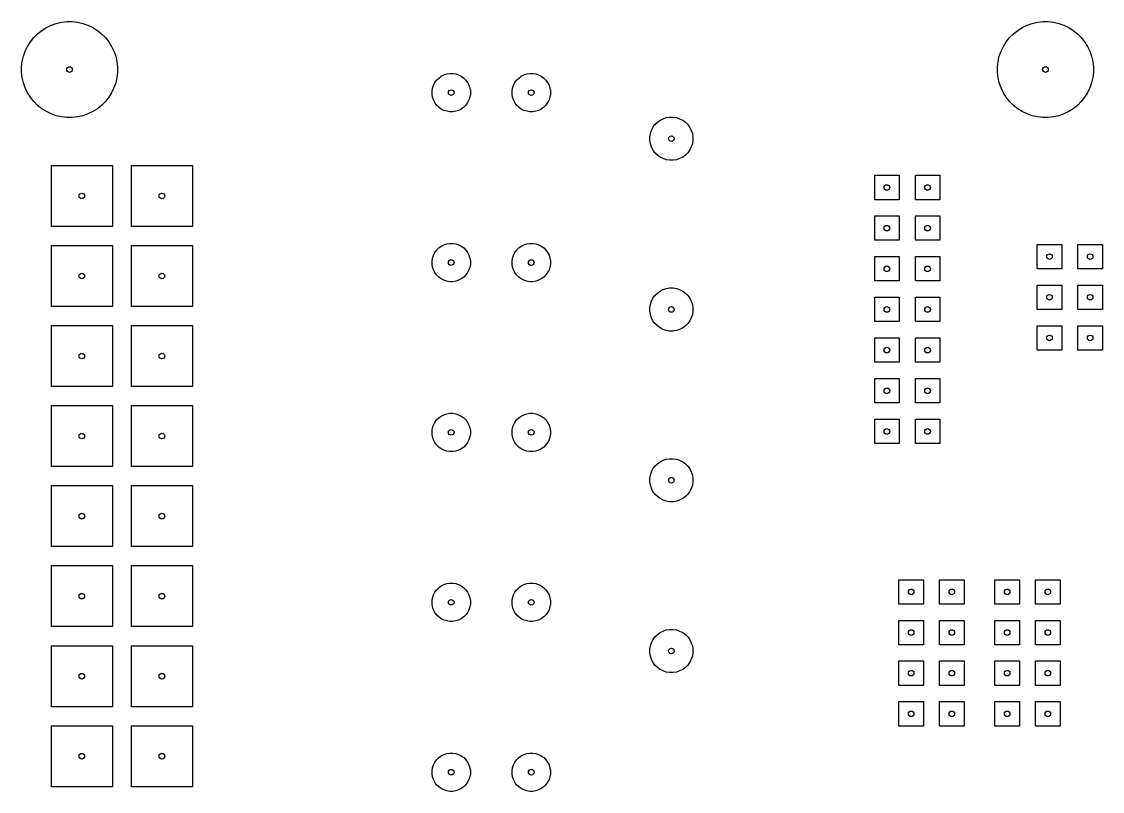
# Model space of a CAD drawing. Extents: x 0.28 to 2.94, y 0.28 to 3.72.
# Drawn here: x 0.282 to 2.94, y 1.825 to 3.718 of the extents above; entities that cross this region are included whole.
import ezdxf

# ---------------------------------------------------------------- set-up
doc = ezdxf.new("R2010")
doc.units = 0
doc.header["$MEASUREMENT"] = 0
doc.layers.add('BLACK', color=7, linetype='CONTINUOUS')

msp = doc.modelspace()

# ---------------------------------------------------------------- linework, layer by layer
at = {"layer": 'BLACK', "linetype": 'CONTINUOUS'}
for p, q in [((0.3213, 3.6881), (0.3317, 3.6963)), ((0.3317, 3.6963), (0.3429, 3.7034)), ((0.3429, 3.7034), (0.3548, 3.7091)), ((0.3548, 3.7091), (0.3673, 3.7135)), ((0.3673, 3.7135), (0.3802, 3.7164)), ((0.3802, 3.7164), (0.3934, 3.7179)), ((0.3934, 3.7179), (0.4066, 3.7179)), ((0.4066, 3.7179), (0.4198, 3.7164)), ((0.4198, 3.7164), (0.4327, 3.7135)), ((0.4327, 3.7135), (0.4452, 3.7091)), ((0.4452, 3.7091), (0.4571, 3.7034)), ((0.4571, 3.7034), (0.4683, 3.6963)), ((0.4683, 3.6963), (0.4787, 3.6881)), ((2.7213, 3.6881), (2.7317, 3.6963)), ((2.7317, 3.6963), (2.7429, 3.7034)), ((2.7429, 3.7034), (2.7548, 3.7091)), ((2.7548, 3.7091), (2.7673, 3.7135)), ((2.7673, 3.7135), (2.7802, 3.7164)), ((2.7802, 3.7164), (2.7934, 3.7179)), ((2.7934, 3.7179), (2.8066, 3.7179)), ((2.8066, 3.7179), (2.8198, 3.7164)), ((2.8198, 3.7164), (2.8327, 3.7135)), ((2.8327, 3.7135), (2.8452, 3.7091)), ((2.8452, 3.7091), (2.8571, 3.7034)), ((2.8571, 3.7034), (2.8683, 3.6963)), ((2.8683, 3.6963), (2.8787, 3.6881)), ((0.2966, 3.6571), (0.3037, 3.6683)), ((0.3037, 3.6683), (0.3119, 3.6787)), ((0.3119, 3.6787), (0.3213, 3.6881)), ((0.4787, 3.6881), (0.4881, 3.6787)), ((0.4881, 3.6787), (0.4963, 3.6683)), ((0.4963, 3.6683), (0.5034, 3.6571)), ((2.6966, 3.6571), (2.7037, 3.6683)), ((2.7037, 3.6683), (2.7119, 3.6787)), ((2.7119, 3.6787), (2.7213, 3.6881)), ((2.8787, 3.6881), (2.8881, 3.6787)), ((2.8881, 3.6787), (2.8963, 3.6683)), ((2.8963, 3.6683), (2.9034, 3.6571)), ((0.2865, 3.6327), (0.2909, 3.6452)), ((0.2909, 3.6452), (0.2966, 3.6571)), ((0.5034, 3.6571), (0.5091, 3.6452)), ((0.5091, 3.6452), (0.5135, 3.6327)), ((2.6865, 3.6327), (2.6909, 3.6452)), ((2.6909, 3.6452), (2.6966, 3.6571)), ((2.9034, 3.6571), (2.9091, 3.6452)), ((2.9091, 3.6452), (2.9135, 3.6327)), ((0.2821, 3.6066), (0.2836, 3.6198)), ((0.2836, 3.6198), (0.2865, 3.6327)), ((0.5135, 3.6327), (0.5164, 3.6198)), ((0.5164, 3.6198), (0.5179, 3.6066)), ((2.6821, 3.6066), (2.6836, 3.6198)), ((2.6836, 3.6198), (2.6865, 3.6327)), ((2.9135, 3.6327), (2.9164, 3.6198)), ((2.9164, 3.6198), (2.9179, 3.6066)), ((0.2821, 3.5934), (0.2821, 3.6066)), ((0.2836, 3.5802), (0.2821, 3.5934)), ((0.5179, 3.5934), (0.5164, 3.5802)), ((0.5179, 3.6066), (0.5179, 3.5934)), ((1.3205, 3.587), (1.3276, 3.5892)), ((1.3276, 3.5892), (1.3349, 3.5904)), ((1.3349, 3.5904), (1.3423, 3.5904)), ((1.3423, 3.5904), (1.3496, 3.5892)), ((1.3496, 3.5892), (1.3567, 3.587)), ((1.5174, 3.587), (1.5244, 3.5892)), ((1.5244, 3.5892), (1.5317, 3.5904)), ((1.5317, 3.5904), (1.5391, 3.5904)), ((1.5391, 3.5904), (1.5465, 3.5892)), ((1.5465, 3.5892), (1.5535, 3.587)), ((2.6821, 3.5934), (2.6821, 3.6066)), ((2.6836, 3.5802), (2.6821, 3.5934)), ((2.9179, 3.5934), (2.9164, 3.5802)), ((2.9179, 3.6066), (2.9179, 3.5934)), ((0.2865, 3.5673), (0.2836, 3.5802)), ((0.2909, 3.5548), (0.2865, 3.5673)), ((0.5135, 3.5673), (0.5091, 3.5548)), ((0.5164, 3.5802), (0.5135, 3.5673)), ((1.2949, 3.5614), (1.2983, 3.568)), ((1.2983, 3.568), (1.3027, 3.574)), ((1.3027, 3.574), (1.3079, 3.5792)), ((1.3079, 3.5792), (1.3139, 3.5836)), ((1.3139, 3.5836), (1.3205, 3.587)), ((1.3567, 3.587), (1.3633, 3.5836)), ((1.3633, 3.5836), (1.3693, 3.5792)), ((1.3693, 3.5792), (1.3745, 3.574)), ((1.3745, 3.574), (1.3789, 3.568)), ((1.3789, 3.568), (1.3822, 3.5614)), ((1.4918, 3.5614), (1.4952, 3.568)), ((1.4952, 3.568), (1.4995, 3.574)), ((1.4995, 3.574), (1.5048, 3.5792)), ((1.5048, 3.5792), (1.5107, 3.5836)), ((1.5107, 3.5836), (1.5174, 3.587)), ((1.5535, 3.587), (1.5601, 3.5836)), ((1.5601, 3.5836), (1.5661, 3.5792)), ((1.5661, 3.5792), (1.5714, 3.574)), ((1.5714, 3.574), (1.5757, 3.568)), ((1.5757, 3.568), (1.5791, 3.5614)), ((2.6865, 3.5673), (2.6836, 3.5802)), ((2.6909, 3.5548), (2.6865, 3.5673)), ((2.9135, 3.5673), (2.9091, 3.5548)), ((2.9164, 3.5802), (2.9135, 3.5673)), ((0.2966, 3.5429), (0.2909, 3.5548)), ((0.3037, 3.5317), (0.2966, 3.5429)), ((0.5034, 3.5429), (0.4963, 3.5317)), ((0.5091, 3.5548), (0.5034, 3.5429)), ((1.2915, 3.547), (1.2926, 3.5543)), ((1.2915, 3.5396), (1.2915, 3.547)), ((1.2926, 3.5323), (1.2915, 3.5396)), ((1.2926, 3.5543), (1.2949, 3.5614)), ((1.3822, 3.5614), (1.3845, 3.5543)), ((1.3845, 3.5543), (1.3857, 3.547)), ((1.3857, 3.5396), (1.3845, 3.5323)), ((1.3857, 3.547), (1.3857, 3.5396)), ((1.4883, 3.547), (1.4895, 3.5543)), ((1.4883, 3.5396), (1.4883, 3.547)), ((1.4895, 3.5323), (1.4883, 3.5396)), ((1.4895, 3.5543), (1.4918, 3.5614)), ((1.5791, 3.5614), (1.5814, 3.5543)), ((1.5814, 3.5543), (1.5825, 3.547)), ((1.5825, 3.5396), (1.5814, 3.5323)), ((1.5825, 3.547), (1.5825, 3.5396)), ((2.6966, 3.5429), (2.6909, 3.5548)), ((2.7037, 3.5317), (2.6966, 3.5429)), ((2.9034, 3.5429), (2.8963, 3.5317)), ((2.9091, 3.5548), (2.9034, 3.5429)), ((0.3119, 3.5213), (0.3037, 3.5317)), ((0.3213, 3.5119), (0.3119, 3.5213)), ((0.3317, 3.5037), (0.3213, 3.5119)), ((0.4787, 3.5119), (0.4683, 3.5037)), ((0.4881, 3.5213), (0.4787, 3.5119)), ((0.4963, 3.5317), (0.4881, 3.5213)), ((1.2949, 3.5252), (1.2926, 3.5323)), ((1.2983, 3.5186), (1.2949, 3.5252)), ((1.3027, 3.5126), (1.2983, 3.5186)), ((1.3079, 3.5074), (1.3027, 3.5126)), ((1.3745, 3.5126), (1.3693, 3.5074)), ((1.3789, 3.5186), (1.3745, 3.5126)), ((1.3822, 3.5252), (1.3789, 3.5186)), ((1.3845, 3.5323), (1.3822, 3.5252)), ((1.4918, 3.5252), (1.4895, 3.5323)), ((1.4952, 3.5186), (1.4918, 3.5252)), ((1.4995, 3.5126), (1.4952, 3.5186)), ((1.5048, 3.5074), (1.4995, 3.5126)), ((1.5714, 3.5126), (1.5661, 3.5074)), ((1.5757, 3.5186), (1.5714, 3.5126)), ((1.5791, 3.5252), (1.5757, 3.5186)), ((1.5814, 3.5323), (1.5791, 3.5252)), ((2.7119, 3.5213), (2.7037, 3.5317)), ((2.7213, 3.5119), (2.7119, 3.5213)), ((2.7317, 3.5037), (2.7213, 3.5119)), ((2.8787, 3.5119), (2.8683, 3.5037)), ((2.8881, 3.5213), (2.8787, 3.5119)), ((2.8963, 3.5317), (2.8881, 3.5213)), ((0.3429, 3.4966), (0.3317, 3.5037)), ((0.3548, 3.4909), (0.3429, 3.4966)), ((0.3673, 3.4865), (0.3548, 3.4909)), ((0.3802, 3.4836), (0.3673, 3.4865)), ((0.3934, 3.4821), (0.3802, 3.4836)), ((0.4066, 3.4821), (0.3934, 3.4821)), ((0.4198, 3.4836), (0.4066, 3.4821)), ((0.4327, 3.4865), (0.4198, 3.4836)), ((0.4452, 3.4909), (0.4327, 3.4865)), ((0.4571, 3.4966), (0.4452, 3.4909)), ((0.4683, 3.5037), (0.4571, 3.4966)), ((1.3139, 3.503), (1.3079, 3.5074)), ((1.3205, 3.4997), (1.3139, 3.503)), ((1.3276, 3.4974), (1.3205, 3.4997)), ((1.3349, 3.4962), (1.3276, 3.4974)), ((1.3423, 3.4962), (1.3349, 3.4962)), ((1.3496, 3.4974), (1.3423, 3.4962)), ((1.3567, 3.4997), (1.3496, 3.4974)), ((1.3633, 3.503), (1.3567, 3.4997)), ((1.3693, 3.5074), (1.3633, 3.503)), ((1.5107, 3.503), (1.5048, 3.5074)), ((1.5174, 3.4997), (1.5107, 3.503)), ((1.5244, 3.4974), (1.5174, 3.4997)), ((1.5317, 3.4962), (1.5244, 3.4974)), ((1.5391, 3.4962), (1.5317, 3.4962)), ((1.5465, 3.4974), (1.5391, 3.4962)), ((1.5535, 3.4997), (1.5465, 3.4974)), ((1.5601, 3.503), (1.5535, 3.4997)), ((1.5661, 3.5074), (1.5601, 3.503)), ((1.8676, 3.4817), (1.8758, 3.483)), ((1.8758, 3.483), (1.8842, 3.483)), ((1.8842, 3.483), (1.8924, 3.4817)), ((2.7429, 3.4966), (2.7317, 3.5037)), ((2.7548, 3.4909), (2.7429, 3.4966)), ((2.7673, 3.4865), (2.7548, 3.4909)), ((2.7802, 3.4836), (2.7673, 3.4865)), ((2.7934, 3.4821), (2.7802, 3.4836)), ((2.8066, 3.4821), (2.7934, 3.4821)), ((2.8198, 3.4836), (2.8066, 3.4821)), ((2.8327, 3.4865), (2.8198, 3.4836)), ((2.8452, 3.4909), (2.8327, 3.4865)), ((2.8571, 3.4966), (2.8452, 3.4909)), ((2.8683, 3.5037), (2.8571, 3.4966)), ((1.8309, 3.4503), (1.8347, 3.4578)), ((1.8347, 3.4578), (1.8396, 3.4645)), ((1.8396, 3.4645), (1.8455, 3.4704)), ((1.8455, 3.4704), (1.8522, 3.4753)), ((1.8522, 3.4753), (1.8597, 3.4791)), ((1.8597, 3.4791), (1.8676, 3.4817)), ((1.8924, 3.4817), (1.9003, 3.4791)), ((1.9003, 3.4791), (1.9078, 3.4753)), ((1.9078, 3.4753), (1.9145, 3.4704)), ((1.9145, 3.4704), (1.9204, 3.4645)), ((1.9204, 3.4645), (1.9253, 3.4578)), ((1.9253, 3.4578), (1.9291, 3.4503)), ((1.827, 3.4342), (1.8283, 3.4424)), ((1.827, 3.4258), (1.827, 3.4342)), ((1.8283, 3.4424), (1.8309, 3.4503)), ((1.9291, 3.4503), (1.9317, 3.4424)), ((1.9317, 3.4424), (1.933, 3.4342)), ((1.933, 3.4342), (1.933, 3.4258)), ((1.8283, 3.4176), (1.827, 3.4258)), ((1.8309, 3.4097), (1.8283, 3.4176)), ((1.8347, 3.4022), (1.8309, 3.4097)), ((1.8396, 3.3955), (1.8347, 3.4022)), ((1.9253, 3.4022), (1.9204, 3.3955)), ((1.9291, 3.4097), (1.9253, 3.4022)), ((1.9317, 3.4176), (1.9291, 3.4097)), ((1.933, 3.4258), (1.9317, 3.4176)), ((1.8455, 3.3896), (1.8396, 3.3955)), ((1.8522, 3.3847), (1.8455, 3.3896)), ((1.8597, 3.3809), (1.8522, 3.3847)), ((1.8676, 3.3783), (1.8597, 3.3809)), ((1.8758, 3.377), (1.8676, 3.3783)), ((1.8842, 3.377), (1.8758, 3.377)), ((1.8924, 3.3783), (1.8842, 3.377)), ((1.9003, 3.3809), (1.8924, 3.3783)), ((1.9078, 3.3847), (1.9003, 3.3809)), ((1.9145, 3.3896), (1.9078, 3.3847)), ((1.9204, 3.3955), (1.9145, 3.3896)), ((0.3552, 3.2141), (0.3552, 3.3641)), ((0.3552, 3.3641), (0.5052, 3.3641)), ((0.5052, 3.3641), (0.5052, 3.2141)), ((0.5521, 3.2141), (0.5521, 3.3641)), ((0.5521, 3.3641), (0.7021, 3.3641)), ((0.7021, 3.3641), (0.7021, 3.2141)), ((2.38, 3.28), (2.38, 3.34)), ((2.38, 3.34), (2.44, 3.34)), ((2.44, 3.34), (2.44, 3.28)), ((2.48, 3.28), (2.48, 3.34)), ((2.48, 3.34), (2.54, 3.34)), ((2.54, 3.34), (2.54, 3.28)), ((2.44, 3.28), (2.38, 3.28)), ((2.54, 3.28), (2.48, 3.28)), ((2.38, 3.18), (2.38, 3.24)), ((2.38, 3.24), (2.44, 3.24)), ((2.44, 3.24), (2.44, 3.18)), ((2.48, 3.18), (2.48, 3.24)), ((2.48, 3.24), (2.54, 3.24)), ((2.54, 3.24), (2.54, 3.18)), ((0.5052, 3.2141), (0.3552, 3.2141)), ((0.7021, 3.2141), (0.5521, 3.2141)), ((0.3552, 3.0173), (0.3552, 3.1673)), ((0.3552, 3.1673), (0.5052, 3.1673)), ((0.5052, 3.1673), (0.5052, 3.0173)), ((0.5521, 3.0173), (0.5521, 3.1673)), ((0.5521, 3.1673), (0.7021, 3.1673)), ((0.7021, 3.1673), (0.7021, 3.0173)), ((1.3079, 3.1614), (1.3139, 3.1657)), ((1.3139, 3.1657), (1.3205, 3.1691)), ((1.3205, 3.1691), (1.3276, 3.1714)), ((1.3276, 3.1714), (1.3349, 3.1725)), ((1.3349, 3.1725), (1.3423, 3.1725)), ((1.3423, 3.1725), (1.3496, 3.1714)), ((1.3496, 3.1714), (1.3567, 3.1691)), ((1.3567, 3.1691), (1.3633, 3.1657)), ((1.3633, 3.1657), (1.3693, 3.1614)), ((1.5048, 3.1614), (1.5107, 3.1657)), ((1.5107, 3.1657), (1.5174, 3.1691)), ((1.5174, 3.1691), (1.5244, 3.1714)), ((1.5244, 3.1714), (1.5317, 3.1725)), ((1.5317, 3.1725), (1.5391, 3.1725)), ((1.5391, 3.1725), (1.5465, 3.1714)), ((1.5465, 3.1714), (1.5535, 3.1691)), ((1.5535, 3.1691), (1.5601, 3.1657)), ((1.5601, 3.1657), (1.5661, 3.1614)), ((2.44, 3.18), (2.38, 3.18)), ((2.54, 3.18), (2.48, 3.18)), ((2.78, 3.11), (2.78, 3.17)), ((2.78, 3.17), (2.84, 3.17)), ((2.84, 3.17), (2.84, 3.11)), ((2.88, 3.11), (2.88, 3.17)), ((2.88, 3.17), (2.94, 3.17)), ((2.94, 3.17), (2.94, 3.11)), ((1.2915, 3.1291), (1.2926, 3.1365)), ((1.2926, 3.1365), (1.2949, 3.1435)), ((1.2949, 3.1435), (1.2983, 3.1501)), ((1.2983, 3.1501), (1.3027, 3.1561)), ((1.3027, 3.1561), (1.3079, 3.1614)), ((1.3693, 3.1614), (1.3745, 3.1561)), ((1.3745, 3.1561), (1.3789, 3.1501)), ((1.3789, 3.1501), (1.3822, 3.1435)), ((1.3822, 3.1435), (1.3845, 3.1365)), ((1.3845, 3.1365), (1.3857, 3.1291)), ((1.4883, 3.1291), (1.4895, 3.1365)), ((1.4895, 3.1365), (1.4918, 3.1435)), ((1.4918, 3.1435), (1.4952, 3.1501)), ((1.4952, 3.1501), (1.4995, 3.1561)), ((1.4995, 3.1561), (1.5048, 3.1614)), ((1.5661, 3.1614), (1.5714, 3.1561)), ((1.5714, 3.1561), (1.5757, 3.1501)), ((1.5757, 3.1501), (1.5791, 3.1435)), ((1.5791, 3.1435), (1.5814, 3.1365)), ((1.5814, 3.1365), (1.5825, 3.1291)), ((2.38, 3.08), (2.38, 3.14)), ((2.38, 3.14), (2.44, 3.14)), ((2.44, 3.14), (2.44, 3.08)), ((2.48, 3.08), (2.48, 3.14)), ((2.48, 3.14), (2.54, 3.14)), ((2.54, 3.14), (2.54, 3.08)), ((1.2915, 3.1217), (1.2915, 3.1291)), ((1.2926, 3.1144), (1.2915, 3.1217)), ((1.2949, 3.1074), (1.2926, 3.1144)), ((1.3845, 3.1144), (1.3822, 3.1074)), ((1.3857, 3.1217), (1.3845, 3.1144)), ((1.3857, 3.1291), (1.3857, 3.1217)), ((1.4883, 3.1217), (1.4883, 3.1291)), ((1.4895, 3.1144), (1.4883, 3.1217)), ((1.4918, 3.1074), (1.4895, 3.1144)), ((1.5814, 3.1144), (1.5791, 3.1074)), ((1.5825, 3.1217), (1.5814, 3.1144)), ((1.5825, 3.1291), (1.5825, 3.1217)), ((2.84, 3.11), (2.78, 3.11)), ((2.94, 3.11), (2.88, 3.11)), ((1.2983, 3.1008), (1.2949, 3.1074)), ((1.3027, 3.0948), (1.2983, 3.1008)), ((1.3079, 3.0895), (1.3027, 3.0948)), ((1.3139, 3.0852), (1.3079, 3.0895)), ((1.3205, 3.0818), (1.3139, 3.0852)), ((1.3633, 3.0852), (1.3567, 3.0818)), ((1.3693, 3.0895), (1.3633, 3.0852)), ((1.3745, 3.0948), (1.3693, 3.0895)), ((1.3789, 3.1008), (1.3745, 3.0948)), ((1.3822, 3.1074), (1.3789, 3.1008)), ((1.4952, 3.1008), (1.4918, 3.1074)), ((1.4995, 3.0948), (1.4952, 3.1008)), ((1.5048, 3.0895), (1.4995, 3.0948)), ((1.5107, 3.0852), (1.5048, 3.0895)), ((1.5174, 3.0818), (1.5107, 3.0852)), ((1.5601, 3.0852), (1.5535, 3.0818)), ((1.5661, 3.0895), (1.5601, 3.0852)), ((1.5714, 3.0948), (1.5661, 3.0895)), ((1.5757, 3.1008), (1.5714, 3.0948)), ((1.5791, 3.1074), (1.5757, 3.1008)), ((1.3276, 3.0795), (1.3205, 3.0818)), ((1.3349, 3.0783), (1.3276, 3.0795)), ((1.3423, 3.0783), (1.3349, 3.0783)), ((1.3496, 3.0795), (1.3423, 3.0783)), ((1.3567, 3.0818), (1.3496, 3.0795)), ((1.5244, 3.0795), (1.5174, 3.0818)), ((1.5317, 3.0783), (1.5244, 3.0795)), ((1.5391, 3.0783), (1.5317, 3.0783)), ((1.5465, 3.0795), (1.5391, 3.0783)), ((1.5535, 3.0818), (1.5465, 3.0795)), ((1.8522, 3.0553), (1.8597, 3.0591)), ((1.8597, 3.0591), (1.8676, 3.0617)), ((1.8676, 3.0617), (1.8758, 3.063)), ((1.8758, 3.063), (1.8842, 3.063)), ((1.8842, 3.063), (1.8924, 3.0617)), ((1.8924, 3.0617), (1.9003, 3.0591)), ((1.9003, 3.0591), (1.9078, 3.0553)), ((2.44, 3.08), (2.38, 3.08)), ((2.54, 3.08), (2.48, 3.08)), ((2.78, 3.01), (2.78, 3.07)), ((2.78, 3.07), (2.84, 3.07)), ((2.84, 3.07), (2.84, 3.01)), ((2.88, 3.01), (2.88, 3.07)), ((2.88, 3.07), (2.94, 3.07)), ((2.94, 3.07), (2.94, 3.01)), ((1.8283, 3.0224), (1.8309, 3.0303)), ((1.8309, 3.0303), (1.8347, 3.0378)), ((1.8347, 3.0378), (1.8396, 3.0445)), ((1.8396, 3.0445), (1.8455, 3.0504)), ((1.8455, 3.0504), (1.8522, 3.0553)), ((1.9078, 3.0553), (1.9145, 3.0504)), ((1.9145, 3.0504), (1.9204, 3.0445)), ((1.9204, 3.0445), (1.9253, 3.0378)), ((1.9253, 3.0378), (1.9291, 3.0303)), ((1.9291, 3.0303), (1.9317, 3.0224)), ((2.38, 2.98), (2.38, 3.04)), ((2.38, 3.04), (2.44, 3.04)), ((2.44, 3.04), (2.44, 2.98)), ((2.48, 2.98), (2.48, 3.04)), ((2.48, 3.04), (2.54, 3.04)), ((2.54, 3.04), (2.54, 2.98)), ((0.5052, 3.0173), (0.3552, 3.0173)), ((0.7021, 3.0173), (0.5521, 3.0173)), ((1.827, 3.0142), (1.8283, 3.0224)), ((1.827, 3.0058), (1.827, 3.0142)), ((1.8283, 2.9976), (1.827, 3.0058)), ((1.9317, 3.0224), (1.933, 3.0142)), ((1.933, 3.0058), (1.9317, 2.9976)), ((1.933, 3.0142), (1.933, 3.0058)), ((2.84, 3.01), (2.78, 3.01)), ((2.94, 3.01), (2.88, 3.01)), ((1.8309, 2.9897), (1.8283, 2.9976)), ((1.8347, 2.9822), (1.8309, 2.9897)), ((1.8396, 2.9755), (1.8347, 2.9822)), ((1.9253, 2.9822), (1.9204, 2.9755)), ((1.9291, 2.9897), (1.9253, 2.9822)), ((1.9317, 2.9976), (1.9291, 2.9897)), ((2.44, 2.98), (2.38, 2.98)), ((2.54, 2.98), (2.48, 2.98)), ((0.3552, 2.8204), (0.3552, 2.9704)), ((0.3552, 2.9704), (0.5052, 2.9704)), ((0.5052, 2.9704), (0.5052, 2.8204)), ((0.5521, 2.8204), (0.5521, 2.9704)), ((0.5521, 2.9704), (0.7021, 2.9704)), ((0.7021, 2.9704), (0.7021, 2.8204)), ((1.8455, 2.9696), (1.8396, 2.9755)), ((1.8522, 2.9647), (1.8455, 2.9696)), ((1.8597, 2.9609), (1.8522, 2.9647)), ((1.8676, 2.9583), (1.8597, 2.9609)), ((1.8758, 2.957), (1.8676, 2.9583)), ((1.8842, 2.957), (1.8758, 2.957)), ((1.8924, 2.9583), (1.8842, 2.957)), ((1.9003, 2.9609), (1.8924, 2.9583)), ((1.9078, 2.9647), (1.9003, 2.9609)), ((1.9145, 2.9696), (1.9078, 2.9647)), ((1.9204, 2.9755), (1.9145, 2.9696)), ((2.78, 2.91), (2.78, 2.97)), ((2.78, 2.97), (2.84, 2.97)), ((2.84, 2.97), (2.84, 2.91)), ((2.88, 2.91), (2.88, 2.97)), ((2.88, 2.97), (2.94, 2.97)), ((2.94, 2.97), (2.94, 2.91)), ((2.38, 2.88), (2.38, 2.94)), ((2.38, 2.94), (2.44, 2.94)), ((2.44, 2.94), (2.44, 2.88)), ((2.48, 2.88), (2.48, 2.94)), ((2.48, 2.94), (2.54, 2.94)), ((2.54, 2.94), (2.54, 2.88)), ((2.84, 2.91), (2.78, 2.91)), ((2.94, 2.91), (2.88, 2.91)), ((2.44, 2.88), (2.38, 2.88)), ((2.54, 2.88), (2.48, 2.88)), ((0.5052, 2.8204), (0.3552, 2.8204)), ((0.7021, 2.8204), (0.5521, 2.8204)), ((2.38, 2.78), (2.38, 2.84)), ((2.38, 2.84), (2.44, 2.84)), ((2.44, 2.84), (2.44, 2.78)), ((2.48, 2.78), (2.48, 2.84)), ((2.48, 2.84), (2.54, 2.84)), ((2.54, 2.84), (2.54, 2.78)), ((0.3552, 2.6236), (0.3552, 2.7736)), ((0.3552, 2.7736), (0.5052, 2.7736)), ((0.5052, 2.7736), (0.5052, 2.6236)), ((0.5521, 2.6236), (0.5521, 2.7736)), ((0.5521, 2.7736), (0.7021, 2.7736)), ((0.7021, 2.7736), (0.7021, 2.6236)), ((2.44, 2.78), (2.38, 2.78)), ((2.54, 2.78), (2.48, 2.78)), ((1.2983, 2.7322), (1.3027, 2.7382)), ((1.3027, 2.7382), (1.3079, 2.7435)), ((1.3079, 2.7435), (1.3139, 2.7478)), ((1.3139, 2.7478), (1.3205, 2.7512)), ((1.3205, 2.7512), (1.3276, 2.7535)), ((1.3276, 2.7535), (1.3349, 2.7547)), ((1.3349, 2.7547), (1.3423, 2.7547)), ((1.3423, 2.7547), (1.3496, 2.7535)), ((1.3496, 2.7535), (1.3567, 2.7512)), ((1.3567, 2.7512), (1.3633, 2.7478)), ((1.3633, 2.7478), (1.3693, 2.7435)), ((1.3693, 2.7435), (1.3745, 2.7382)), ((1.3745, 2.7382), (1.3789, 2.7322)), ((1.4952, 2.7322), (1.4995, 2.7382)), ((1.4995, 2.7382), (1.5048, 2.7435)), ((1.5048, 2.7435), (1.5107, 2.7478)), ((1.5107, 2.7478), (1.5174, 2.7512)), ((1.5174, 2.7512), (1.5244, 2.7535)), ((1.5244, 2.7535), (1.5317, 2.7547)), ((1.5317, 2.7547), (1.5391, 2.7547)), ((1.5391, 2.7547), (1.5465, 2.7535)), ((1.5465, 2.7535), (1.5535, 2.7512)), ((1.5535, 2.7512), (1.5601, 2.7478)), ((1.5601, 2.7478), (1.5661, 2.7435)), ((1.5661, 2.7435), (1.5714, 2.7382)), ((1.5714, 2.7382), (1.5757, 2.7322)), ((2.38, 2.68), (2.38, 2.74)), ((2.38, 2.74), (2.44, 2.74)), ((2.44, 2.74), (2.44, 2.68)), ((2.48, 2.68), (2.48, 2.74)), ((2.48, 2.74), (2.54, 2.74)), ((2.54, 2.74), (2.54, 2.68)), ((1.2915, 2.7113), (1.2926, 2.7186)), ((1.2915, 2.7039), (1.2915, 2.7113)), ((1.2926, 2.7186), (1.2949, 2.7256)), ((1.2949, 2.7256), (1.2983, 2.7322)), ((1.3789, 2.7322), (1.3822, 2.7256)), ((1.3822, 2.7256), (1.3845, 2.7186)), ((1.3845, 2.7186), (1.3857, 2.7113)), ((1.3857, 2.7113), (1.3857, 2.7039)), ((1.4883, 2.7113), (1.4895, 2.7186)), ((1.4883, 2.7039), (1.4883, 2.7113)), ((1.4895, 2.7186), (1.4918, 2.7256)), ((1.4918, 2.7256), (1.4952, 2.7322)), ((1.5757, 2.7322), (1.5791, 2.7256)), ((1.5791, 2.7256), (1.5814, 2.7186)), ((1.5814, 2.7186), (1.5825, 2.7113)), ((1.5825, 2.7113), (1.5825, 2.7039)), ((1.2926, 2.6965), (1.2915, 2.7039)), ((1.2949, 2.6895), (1.2926, 2.6965)), ((1.2983, 2.6829), (1.2949, 2.6895)), ((1.3822, 2.6895), (1.3789, 2.6829)), ((1.3845, 2.6965), (1.3822, 2.6895)), ((1.3857, 2.7039), (1.3845, 2.6965)), ((1.4895, 2.6965), (1.4883, 2.7039)), ((1.4918, 2.6895), (1.4895, 2.6965)), ((1.4952, 2.6829), (1.4918, 2.6895)), ((1.5791, 2.6895), (1.5757, 2.6829)), ((1.5814, 2.6965), (1.5791, 2.6895)), ((1.5825, 2.7039), (1.5814, 2.6965)), ((1.3027, 2.6769), (1.2983, 2.6829)), ((1.3079, 2.6716), (1.3027, 2.6769)), ((1.3139, 2.6673), (1.3079, 2.6716)), ((1.3205, 2.6639), (1.3139, 2.6673)), ((1.3276, 2.6616), (1.3205, 2.6639)), ((1.3349, 2.6605), (1.3276, 2.6616)), ((1.3423, 2.6605), (1.3349, 2.6605)), ((1.3496, 2.6616), (1.3423, 2.6605)), ((1.3567, 2.6639), (1.3496, 2.6616)), ((1.3633, 2.6673), (1.3567, 2.6639)), ((1.3693, 2.6716), (1.3633, 2.6673)), ((1.3745, 2.6769), (1.3693, 2.6716)), ((1.3789, 2.6829), (1.3745, 2.6769)), ((1.4995, 2.6769), (1.4952, 2.6829)), ((1.5048, 2.6716), (1.4995, 2.6769)), ((1.5107, 2.6673), (1.5048, 2.6716)), ((1.5174, 2.6639), (1.5107, 2.6673)), ((1.5244, 2.6616), (1.5174, 2.6639)), ((1.5317, 2.6605), (1.5244, 2.6616)), ((1.5391, 2.6605), (1.5317, 2.6605)), ((1.5465, 2.6616), (1.5391, 2.6605)), ((1.5535, 2.6639), (1.5465, 2.6616)), ((1.5601, 2.6673), (1.5535, 2.6639)), ((1.5661, 2.6716), (1.5601, 2.6673)), ((1.5714, 2.6769), (1.5661, 2.6716)), ((1.5757, 2.6829), (1.5714, 2.6769)), ((2.44, 2.68), (2.38, 2.68)), ((2.54, 2.68), (2.48, 2.68)), ((1.8455, 2.6304), (1.8522, 2.6353)), ((1.8522, 2.6353), (1.8597, 2.6391)), ((1.8597, 2.6391), (1.8676, 2.6417)), ((1.8676, 2.6417), (1.8758, 2.643)), ((1.8758, 2.643), (1.8842, 2.643)), ((1.8842, 2.643), (1.8924, 2.6417)), ((1.8924, 2.6417), (1.9003, 2.6391)), ((1.9003, 2.6391), (1.9078, 2.6353)), ((1.9078, 2.6353), (1.9145, 2.6304)), ((0.5052, 2.6236), (0.3552, 2.6236)), ((0.7021, 2.6236), (0.5521, 2.6236)), ((1.8283, 2.6024), (1.8309, 2.6103)), ((1.8309, 2.6103), (1.8347, 2.6178)), ((1.8347, 2.6178), (1.8396, 2.6245)), ((1.8396, 2.6245), (1.8455, 2.6304)), ((1.9145, 2.6304), (1.9204, 2.6245)), ((1.9204, 2.6245), (1.9253, 2.6178)), ((1.9253, 2.6178), (1.9291, 2.6103)), ((1.9291, 2.6103), (1.9317, 2.6024)), ((1.827, 2.5942), (1.8283, 2.6024)), ((1.827, 2.5858), (1.827, 2.5942)), ((1.8283, 2.5776), (1.827, 2.5858)), ((1.9317, 2.6024), (1.933, 2.5942)), ((1.933, 2.5858), (1.9317, 2.5776)), ((1.933, 2.5942), (1.933, 2.5858)), ((0.3552, 2.4267), (0.3552, 2.5767)), ((0.3552, 2.5767), (0.5052, 2.5767)), ((0.5052, 2.5767), (0.5052, 2.4267)), ((0.5521, 2.4267), (0.5521, 2.5767)), ((0.5521, 2.5767), (0.7021, 2.5767)), ((0.7021, 2.5767), (0.7021, 2.4267)), ((1.8309, 2.5697), (1.8283, 2.5776)), ((1.8347, 2.5622), (1.8309, 2.5697)), ((1.8396, 2.5555), (1.8347, 2.5622)), ((1.8455, 2.5496), (1.8396, 2.5555)), ((1.9204, 2.5555), (1.9145, 2.5496)), ((1.9253, 2.5622), (1.9204, 2.5555)), ((1.9291, 2.5697), (1.9253, 2.5622)), ((1.9317, 2.5776), (1.9291, 2.5697)), ((1.8522, 2.5447), (1.8455, 2.5496)), ((1.8597, 2.5409), (1.8522, 2.5447)), ((1.8676, 2.5383), (1.8597, 2.5409)), ((1.8758, 2.537), (1.8676, 2.5383)), ((1.8842, 2.537), (1.8758, 2.537)), ((1.8924, 2.5383), (1.8842, 2.537)), ((1.9003, 2.5409), (1.8924, 2.5383)), ((1.9078, 2.5447), (1.9003, 2.5409)), ((1.9145, 2.5496), (1.9078, 2.5447)), ((0.5052, 2.4267), (0.3552, 2.4267)), ((0.7021, 2.4267), (0.5521, 2.4267)), ((0.3552, 2.2299), (0.3552, 2.3799)), ((0.3552, 2.3799), (0.5052, 2.3799)), ((0.5052, 2.3799), (0.5052, 2.2299)), ((0.5521, 2.2299), (0.5521, 2.3799)), ((0.5521, 2.3799), (0.7021, 2.3799)), ((0.7021, 2.3799), (0.7021, 2.2299)), ((2.4397, 2.2854), (2.4397, 2.3454)), ((2.4397, 2.3454), (2.4997, 2.3454)), ((2.4997, 2.3454), (2.4997, 2.2854)), ((2.5397, 2.2854), (2.5397, 2.3454)), ((2.5397, 2.3454), (2.5997, 2.3454)), ((2.5997, 2.3454), (2.5997, 2.2854)), ((2.6759, 2.2854), (2.6759, 2.3454)), ((2.6759, 2.3454), (2.7359, 2.3454)), ((2.7359, 2.3454), (2.7359, 2.2854)), ((2.7759, 2.2854), (2.7759, 2.3454)), ((2.7759, 2.3454), (2.8359, 2.3454)), ((2.8359, 2.3454), (2.8359, 2.2854)), ((1.2949, 2.3078), (1.2983, 2.3144)), ((1.2983, 2.3144), (1.3027, 2.3204)), ((1.3027, 2.3204), (1.3079, 2.3256)), ((1.3079, 2.3256), (1.3139, 2.33)), ((1.3139, 2.33), (1.3205, 2.3333)), ((1.3205, 2.3333), (1.3276, 2.3356)), ((1.3276, 2.3356), (1.3349, 2.3368)), ((1.3349, 2.3368), (1.3423, 2.3368)), ((1.3423, 2.3368), (1.3496, 2.3356)), ((1.3496, 2.3356), (1.3567, 2.3333)), ((1.3567, 2.3333), (1.3633, 2.33)), ((1.3633, 2.33), (1.3693, 2.3256)), ((1.3693, 2.3256), (1.3745, 2.3204)), ((1.3745, 2.3204), (1.3789, 2.3144)), ((1.3789, 2.3144), (1.3822, 2.3078)), ((1.4918, 2.3078), (1.4952, 2.3144)), ((1.4952, 2.3144), (1.4995, 2.3204)), ((1.4995, 2.3204), (1.5048, 2.3256)), ((1.5048, 2.3256), (1.5107, 2.33)), ((1.5107, 2.33), (1.5174, 2.3333)), ((1.5174, 2.3333), (1.5244, 2.3356)), ((1.5244, 2.3356), (1.5317, 2.3368)), ((1.5317, 2.3368), (1.5391, 2.3368)), ((1.5391, 2.3368), (1.5465, 2.3356)), ((1.5465, 2.3356), (1.5535, 2.3333)), ((1.5535, 2.3333), (1.5601, 2.33)), ((1.5601, 2.33), (1.5661, 2.3256)), ((1.5661, 2.3256), (1.5714, 2.3204)), ((1.5714, 2.3204), (1.5757, 2.3144)), ((1.5757, 2.3144), (1.5791, 2.3078)), ((1.2915, 2.2934), (1.2926, 2.3007)), ((1.2915, 2.286), (1.2915, 2.2934)), ((1.2926, 2.2787), (1.2915, 2.286)), ((1.2926, 2.3007), (1.2949, 2.3078)), ((1.3822, 2.3078), (1.3845, 2.3007)), ((1.3845, 2.3007), (1.3857, 2.2934)), ((1.3857, 2.286), (1.3845, 2.2787)), ((1.3857, 2.2934), (1.3857, 2.286)), ((1.4883, 2.2934), (1.4895, 2.3007)), ((1.4883, 2.286), (1.4883, 2.2934)), ((1.4895, 2.2787), (1.4883, 2.286)), ((1.4895, 2.3007), (1.4918, 2.3078)), ((1.5791, 2.3078), (1.5814, 2.3007)), ((1.5814, 2.3007), (1.5825, 2.2934)), ((1.5825, 2.286), (1.5814, 2.2787)), ((1.5825, 2.2934), (1.5825, 2.286)), ((1.2949, 2.2716), (1.2926, 2.2787)), ((1.2983, 2.265), (1.2949, 2.2716)), ((1.3027, 2.259), (1.2983, 2.265)), ((1.3789, 2.265), (1.3745, 2.259)), ((1.3822, 2.2716), (1.3789, 2.265)), ((1.3845, 2.2787), (1.3822, 2.2716)), ((1.4918, 2.2716), (1.4895, 2.2787)), ((1.4952, 2.265), (1.4918, 2.2716)), ((1.4995, 2.259), (1.4952, 2.265)), ((1.5757, 2.265), (1.5714, 2.259)), ((1.5791, 2.2716), (1.5757, 2.265)), ((1.5814, 2.2787), (1.5791, 2.2716)), ((2.4997, 2.2854), (2.4397, 2.2854)), ((2.5997, 2.2854), (2.5397, 2.2854)), ((2.7359, 2.2854), (2.6759, 2.2854)), ((2.8359, 2.2854), (2.7759, 2.2854)), ((1.3079, 2.2538), (1.3027, 2.259)), ((1.3139, 2.2494), (1.3079, 2.2538)), ((1.3205, 2.246), (1.3139, 2.2494)), ((1.3276, 2.2438), (1.3205, 2.246)), ((1.3349, 2.2426), (1.3276, 2.2438)), ((1.3423, 2.2426), (1.3349, 2.2426)), ((1.3496, 2.2438), (1.3423, 2.2426)), ((1.3567, 2.246), (1.3496, 2.2438)), ((1.3633, 2.2494), (1.3567, 2.246)), ((1.3693, 2.2538), (1.3633, 2.2494)), ((1.3745, 2.259), (1.3693, 2.2538)), ((1.5048, 2.2538), (1.4995, 2.259)), ((1.5107, 2.2494), (1.5048, 2.2538)), ((1.5174, 2.246), (1.5107, 2.2494)), ((1.5244, 2.2438), (1.5174, 2.246)), ((1.5317, 2.2426), (1.5244, 2.2438)), ((1.5391, 2.2426), (1.5317, 2.2426)), ((1.5465, 2.2438), (1.5391, 2.2426)), ((1.5535, 2.246), (1.5465, 2.2438)), ((1.5601, 2.2494), (1.5535, 2.246)), ((1.5661, 2.2538), (1.5601, 2.2494)), ((1.5714, 2.259), (1.5661, 2.2538)), ((2.4397, 2.1854), (2.4397, 2.2454)), ((2.4397, 2.2454), (2.4997, 2.2454)), ((2.4997, 2.2454), (2.4997, 2.1854)), ((2.5397, 2.1854), (2.5397, 2.2454)), ((2.5397, 2.2454), (2.5997, 2.2454)), ((2.5997, 2.2454), (2.5997, 2.1854)), ((2.6759, 2.1854), (2.6759, 2.2454)), ((2.6759, 2.2454), (2.7359, 2.2454)), ((2.7359, 2.2454), (2.7359, 2.1854)), ((2.7759, 2.1854), (2.7759, 2.2454)), ((2.7759, 2.2454), (2.8359, 2.2454)), ((2.8359, 2.2454), (2.8359, 2.1854)), ((0.5052, 2.2299), (0.3552, 2.2299)), ((0.7021, 2.2299), (0.5521, 2.2299)), ((1.8396, 2.2045), (1.8455, 2.2104)), ((1.8455, 2.2104), (1.8522, 2.2153)), ((1.8522, 2.2153), (1.8597, 2.2191)), ((1.8597, 2.2191), (1.8676, 2.2217)), ((1.8676, 2.2217), (1.8758, 2.223)), ((1.8758, 2.223), (1.8842, 2.223)), ((1.8842, 2.223), (1.8924, 2.2217)), ((1.8924, 2.2217), (1.9003, 2.2191)), ((1.9003, 2.2191), (1.9078, 2.2153)), ((1.9078, 2.2153), (1.9145, 2.2104)), ((1.9145, 2.2104), (1.9204, 2.2045)), ((0.3552, 2.033), (0.3552, 2.183)), ((0.3552, 2.183), (0.5052, 2.183)), ((0.5052, 2.183), (0.5052, 2.033)), ((0.5521, 2.033), (0.5521, 2.183)), ((0.5521, 2.183), (0.7021, 2.183)), ((0.7021, 2.183), (0.7021, 2.033)), ((1.827, 2.1742), (1.8283, 2.1824)), ((1.8283, 2.1824), (1.8309, 2.1903)), ((1.8309, 2.1903), (1.8347, 2.1978)), ((1.8347, 2.1978), (1.8396, 2.2045)), ((1.9204, 2.2045), (1.9253, 2.1978)), ((1.9253, 2.1978), (1.9291, 2.1903)), ((1.9291, 2.1903), (1.9317, 2.1824)), ((1.9317, 2.1824), (1.933, 2.1742)), ((2.4997, 2.1854), (2.4397, 2.1854)), ((2.5997, 2.1854), (2.5397, 2.1854)), ((2.7359, 2.1854), (2.6759, 2.1854)), ((2.8359, 2.1854), (2.7759, 2.1854)), ((1.827, 2.1658), (1.827, 2.1742)), ((1.8283, 2.1576), (1.827, 2.1658)), ((1.8309, 2.1497), (1.8283, 2.1576)), ((1.9317, 2.1576), (1.9291, 2.1497)), ((1.933, 2.1658), (1.9317, 2.1576)), ((1.933, 2.1742), (1.933, 2.1658)), ((1.8347, 2.1422), (1.8309, 2.1497)), ((1.8396, 2.1355), (1.8347, 2.1422)), ((1.8455, 2.1296), (1.8396, 2.1355)), ((1.8522, 2.1247), (1.8455, 2.1296)), ((1.9145, 2.1296), (1.9078, 2.1247)), ((1.9204, 2.1355), (1.9145, 2.1296)), ((1.9253, 2.1422), (1.9204, 2.1355)), ((1.9291, 2.1497), (1.9253, 2.1422)), ((2.4397, 2.0854), (2.4397, 2.1454)), ((2.4397, 2.1454), (2.4997, 2.1454)), ((2.4997, 2.1454), (2.4997, 2.0854)), ((2.5397, 2.0854), (2.5397, 2.1454)), ((2.5397, 2.1454), (2.5997, 2.1454)), ((2.5997, 2.1454), (2.5997, 2.0854)), ((2.6759, 2.0854), (2.6759, 2.1454)), ((2.6759, 2.1454), (2.7359, 2.1454)), ((2.7359, 2.1454), (2.7359, 2.0854)), ((2.7759, 2.0854), (2.7759, 2.1454)), ((2.7759, 2.1454), (2.8359, 2.1454)), ((2.8359, 2.1454), (2.8359, 2.0854)), ((1.8597, 2.1209), (1.8522, 2.1247)), ((1.8676, 2.1183), (1.8597, 2.1209)), ((1.8758, 2.117), (1.8676, 2.1183)), ((1.8842, 2.117), (1.8758, 2.117)), ((1.8924, 2.1183), (1.8842, 2.117)), ((1.9003, 2.1209), (1.8924, 2.1183)), ((1.9078, 2.1247), (1.9003, 2.1209)), ((2.4997, 2.0854), (2.4397, 2.0854)), ((2.5997, 2.0854), (2.5397, 2.0854)), ((2.7359, 2.0854), (2.6759, 2.0854)), ((2.8359, 2.0854), (2.7759, 2.0854)), ((0.5052, 2.033), (0.3552, 2.033)), ((0.7021, 2.033), (0.5521, 2.033)), ((2.4397, 1.9854), (2.4397, 2.0454)), ((2.4397, 2.0454), (2.4997, 2.0454)), ((2.4997, 2.0454), (2.4997, 1.9854)), ((2.5397, 1.9854), (2.5397, 2.0454)), ((2.5397, 2.0454), (2.5997, 2.0454)), ((2.5997, 2.0454), (2.5997, 1.9854)), ((2.6759, 1.9854), (2.6759, 2.0454)), ((2.6759, 2.0454), (2.7359, 2.0454)), ((2.7359, 2.0454), (2.7359, 1.9854)), ((2.7759, 1.9854), (2.7759, 2.0454)), ((2.7759, 2.0454), (2.8359, 2.0454)), ((2.8359, 2.0454), (2.8359, 1.9854)), ((0.3552, 1.8362), (0.3552, 1.9862)), ((0.3552, 1.9862), (0.5052, 1.9862)), ((0.5052, 1.9862), (0.5052, 1.8362)), ((0.5521, 1.8362), (0.5521, 1.9862)), ((0.5521, 1.9862), (0.7021, 1.9862)), ((0.7021, 1.9862), (0.7021, 1.8362)), ((2.4997, 1.9854), (2.4397, 1.9854)), ((2.5997, 1.9854), (2.5397, 1.9854)), ((2.7359, 1.9854), (2.6759, 1.9854)), ((2.8359, 1.9854), (2.7759, 1.9854)), ((1.3139, 1.9121), (1.3205, 1.9155)), ((1.3205, 1.9155), (1.3276, 1.9178)), ((1.3276, 1.9178), (1.3349, 1.9189)), ((1.3349, 1.9189), (1.3423, 1.9189)), ((1.3423, 1.9189), (1.3496, 1.9178)), ((1.3496, 1.9178), (1.3567, 1.9155)), ((1.3567, 1.9155), (1.3633, 1.9121)), ((1.5107, 1.9121), (1.5174, 1.9155)), ((1.5174, 1.9155), (1.5244, 1.9178)), ((1.5244, 1.9178), (1.5317, 1.9189)), ((1.5317, 1.9189), (1.5391, 1.9189)), ((1.5391, 1.9189), (1.5465, 1.9178)), ((1.5465, 1.9178), (1.5535, 1.9155)), ((1.5535, 1.9155), (1.5601, 1.9121)), ((1.2926, 1.8829), (1.2949, 1.8899)), ((1.2949, 1.8899), (1.2983, 1.8965)), ((1.2983, 1.8965), (1.3027, 1.9025)), ((1.3027, 1.9025), (1.3079, 1.9077)), ((1.3079, 1.9077), (1.3139, 1.9121)), ((1.3633, 1.9121), (1.3693, 1.9077)), ((1.3693, 1.9077), (1.3745, 1.9025)), ((1.3745, 1.9025), (1.3789, 1.8965)), ((1.3789, 1.8965), (1.3822, 1.8899)), ((1.3822, 1.8899), (1.3845, 1.8829)), ((1.4895, 1.8829), (1.4918, 1.8899)), ((1.4918, 1.8899), (1.4952, 1.8965)), ((1.4952, 1.8965), (1.4995, 1.9025)), ((1.4995, 1.9025), (1.5048, 1.9077)), ((1.5048, 1.9077), (1.5107, 1.9121)), ((1.5601, 1.9121), (1.5661, 1.9077)), ((1.5661, 1.9077), (1.5714, 1.9025)), ((1.5714, 1.9025), (1.5757, 1.8965)), ((1.5757, 1.8965), (1.5791, 1.8899)), ((1.5791, 1.8899), (1.5814, 1.8829)), ((1.2915, 1.8755), (1.2926, 1.8829)), ((1.2915, 1.8681), (1.2915, 1.8755)), ((1.2926, 1.8608), (1.2915, 1.8681)), ((1.2949, 1.8537), (1.2926, 1.8608)), ((1.3845, 1.8608), (1.3822, 1.8537)), ((1.3845, 1.8829), (1.3857, 1.8755)), ((1.3857, 1.8681), (1.3845, 1.8608)), ((1.3857, 1.8755), (1.3857, 1.8681)), ((1.4883, 1.8755), (1.4895, 1.8829)), ((1.4883, 1.8681), (1.4883, 1.8755)), ((1.4895, 1.8608), (1.4883, 1.8681)), ((1.4918, 1.8537), (1.4895, 1.8608)), ((1.5814, 1.8608), (1.5791, 1.8537)), ((1.5814, 1.8829), (1.5825, 1.8755)), ((1.5825, 1.8681), (1.5814, 1.8608)), ((1.5825, 1.8755), (1.5825, 1.8681)), ((0.5052, 1.8362), (0.3552, 1.8362)), ((0.7021, 1.8362), (0.5521, 1.8362)), ((1.2983, 1.8471), (1.2949, 1.8537)), ((1.3027, 1.8411), (1.2983, 1.8471)), ((1.3079, 1.8359), (1.3027, 1.8411)), ((1.3139, 1.8315), (1.3079, 1.8359)), ((1.3693, 1.8359), (1.3633, 1.8315)), ((1.3745, 1.8411), (1.3693, 1.8359)), ((1.3789, 1.8471), (1.3745, 1.8411)), ((1.3822, 1.8537), (1.3789, 1.8471)), ((1.4952, 1.8471), (1.4918, 1.8537)), ((1.4995, 1.8411), (1.4952, 1.8471)), ((1.5048, 1.8359), (1.4995, 1.8411)), ((1.5107, 1.8315), (1.5048, 1.8359)), ((1.5661, 1.8359), (1.5601, 1.8315)), ((1.5714, 1.8411), (1.5661, 1.8359)), ((1.5757, 1.8471), (1.5714, 1.8411)), ((1.5791, 1.8537), (1.5757, 1.8471)), ((1.3205, 1.8282), (1.3139, 1.8315)), ((1.3276, 1.8259), (1.3205, 1.8282)), ((1.3349, 1.8247), (1.3276, 1.8259)), ((1.3423, 1.8247), (1.3349, 1.8247)), ((1.3496, 1.8259), (1.3423, 1.8247)), ((1.3567, 1.8282), (1.3496, 1.8259)), ((1.3633, 1.8315), (1.3567, 1.8282)), ((1.5174, 1.8282), (1.5107, 1.8315)), ((1.5244, 1.8259), (1.5174, 1.8282)), ((1.5317, 1.8247), (1.5244, 1.8259)), ((1.5391, 1.8247), (1.5317, 1.8247)), ((1.5465, 1.8259), (1.5391, 1.8247)), ((1.5535, 1.8282), (1.5465, 1.8259)), ((1.5601, 1.8315), (1.5535, 1.8282))]:
    msp.add_line(p, q, dxfattribs=at)
at = {"layer": 'BLACK'}
for centre in [(0.4, 3.6), (2.8, 3.6), (1.3386, 3.5433), (1.5354, 3.5433), (1.88, 3.43), (0.4302, 3.2891), (0.6271, 3.2891), (2.41, 3.31), (2.51, 3.31), (2.41, 3.21), (2.51, 3.21), (2.81, 3.14), (2.91, 3.14), (1.3386, 3.1254), (1.5354, 3.1254), (2.41, 3.11), (2.51, 3.11), (0.4302, 3.0923), (0.6271, 3.0923), (2.81, 3.04), (2.91, 3.04), (1.88, 3.01), (2.41, 3.01), (2.51, 3.01), (2.81, 2.94), (2.91, 2.94), (0.4302, 2.8954), (0.6271, 2.8954), (2.41, 2.91), (2.51, 2.91), (2.41, 2.81), (2.51, 2.81), (1.3386, 2.7076), (1.5354, 2.7076), (2.41, 2.71), (2.51, 2.71), (0.4302, 2.6986), (0.6271, 2.6986), (1.88, 2.59), (0.4302, 2.5017), (0.6271, 2.5017), (2.4697, 2.3154), (2.5697, 2.3154), (2.7059, 2.3154), (2.8059, 2.3154), (0.4302, 2.3049), (0.6271, 2.3049), (1.3386, 2.2897), (1.5354, 2.2897), (2.4697, 2.2154), (2.5697, 2.2154), (2.7059, 2.2154), (2.8059, 2.2154), (1.88, 2.17), (0.4302, 2.108), (0.6271, 2.108), (2.4697, 2.1154), (2.5697, 2.1154), (2.7059, 2.1154), (2.8059, 2.1154), (2.4697, 2.0154), (2.5697, 2.0154), (2.7059, 2.0154), (2.8059, 2.0154), (0.4302, 1.9112), (0.6271, 1.9112), (1.3386, 1.8718), (1.5354, 1.8718)]:
    msp.add_circle(centre, 0.00689, dxfattribs=at)
at = {"layer": 'WHITE'}
for centre in [(0.4, 3.6), (2.8, 3.6), (1.3386, 3.5433), (1.5354, 3.5433), (1.88, 3.43), (0.4302, 3.2891), (0.6271, 3.2891), (2.41, 3.31), (2.51, 3.31), (2.41, 3.21), (2.51, 3.21), (2.81, 3.14), (2.91, 3.14), (1.3386, 3.1254), (1.5354, 3.1254), (2.41, 3.11), (2.51, 3.11), (0.4302, 3.0923), (0.6271, 3.0923), (2.81, 3.04), (2.91, 3.04), (1.88, 3.01), (2.41, 3.01), (2.51, 3.01), (2.81, 2.94), (2.91, 2.94), (0.4302, 2.8954), (0.6271, 2.8954), (2.41, 2.91), (2.51, 2.91), (2.41, 2.81), (2.51, 2.81), (1.3386, 2.7076), (1.5354, 2.7076), (2.41, 2.71), (2.51, 2.71), (0.4302, 2.6986), (0.6271, 2.6986), (1.88, 2.59), (0.4302, 2.5017), (0.6271, 2.5017), (2.4697, 2.3154), (2.5697, 2.3154), (2.7059, 2.3154), (2.8059, 2.3154), (0.4302, 2.3049), (0.6271, 2.3049), (1.3386, 2.2897), (1.5354, 2.2897), (2.4697, 2.2154), (2.5697, 2.2154), (2.7059, 2.2154), (2.8059, 2.2154), (1.88, 2.17), (0.4302, 2.108), (0.6271, 2.108), (2.4697, 2.1154), (2.5697, 2.1154), (2.7059, 2.1154), (2.8059, 2.1154), (2.4697, 2.0154), (2.5697, 2.0154), (2.7059, 2.0154), (2.8059, 2.0154), (0.4302, 1.9112), (0.6271, 1.9112), (1.3386, 1.8718), (1.5354, 1.8718)]:
    msp.add_circle(centre, 0.00689, dxfattribs=at)

doc.saveas('drawing.dxf')
